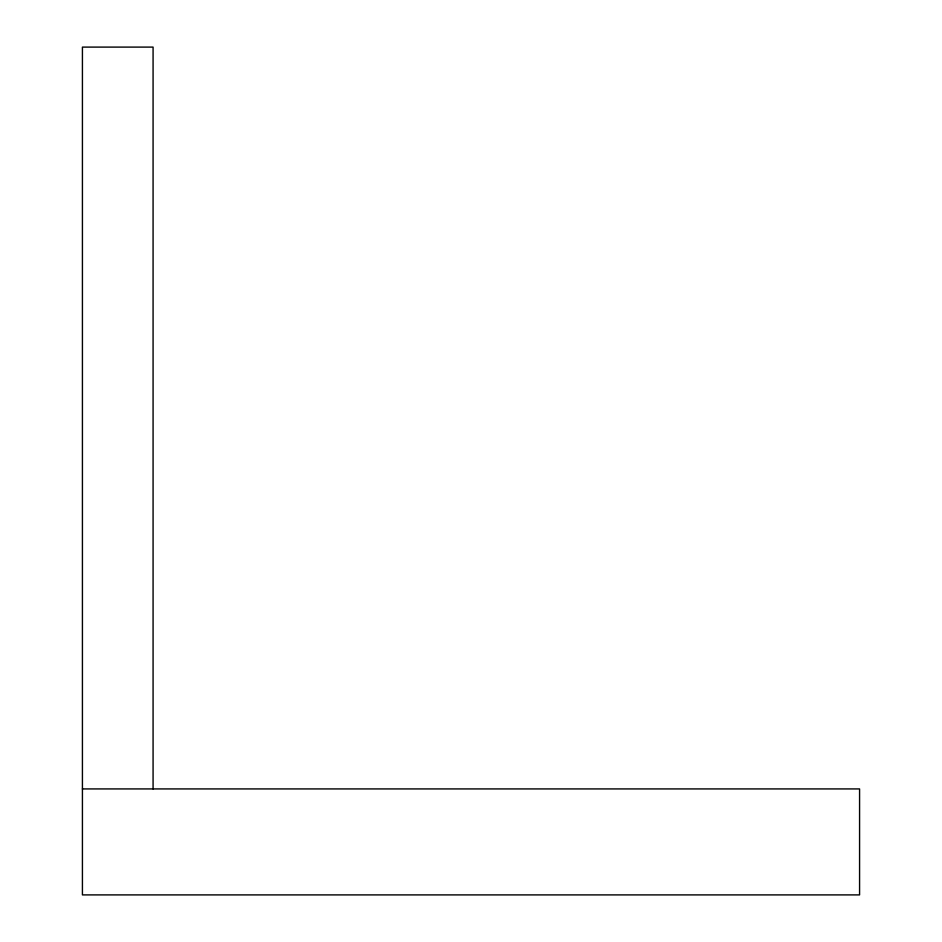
<?xml version="1.0" encoding="UTF-8"?>
<svg xmlns="http://www.w3.org/2000/svg" width="942" height="942" viewBox="0 0 942 942"><rect width="100%" height="100%" fill="white"/><g stroke="black" fill="none" stroke-linecap="round" stroke-linejoin="round"><path stroke-width="1.41" d="M82.425 788.925L859.575 788.925L859.575 894.9L82.425 894.9L82.425 47.1L153.075 47.1L153.075 788.925"/></g></svg>
